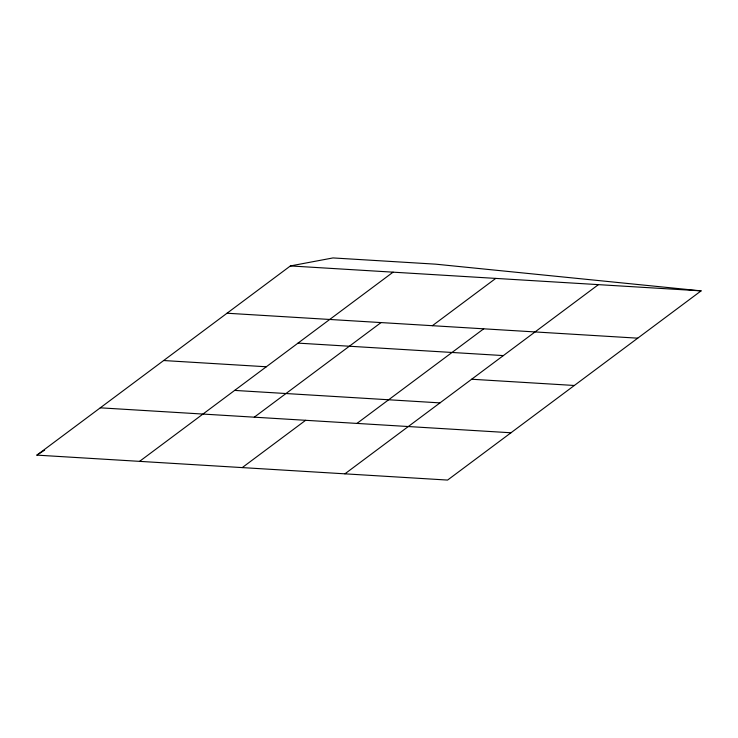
<?xml version="1.0" encoding="UTF-8"?>
<svg xmlns="http://www.w3.org/2000/svg" width="738" height="738" viewBox="0 0 738 738"><rect width="100%" height="100%" fill="white"/><g stroke="black" fill="none" stroke-linecap="round" stroke-linejoin="round"><path stroke-width="1.11" d="M36.9 455.125L290.412 265.929L332.986 257.931L435.66 264.167L701.1 290.873L447.588 480.069L36.9 455.125L44.621 450.152M139.574 461.361L393.086 272.165M254.287 417.182L381.039 322.58M242.249 467.597L305.624 420.3M432.376 325.698L495.751 278.401M356.961 423.418L483.713 328.816M344.914 473.833L598.426 284.637M290.412 265.929L701.1 290.873M227.036 313.226L637.724 338.17M298.014 343.115L503.362 355.587M163.651 360.531L266.326 366.768M471.674 379.24L574.349 385.476M234.638 390.411L439.986 402.883M100.276 407.828L510.964 432.772"/></g></svg>
